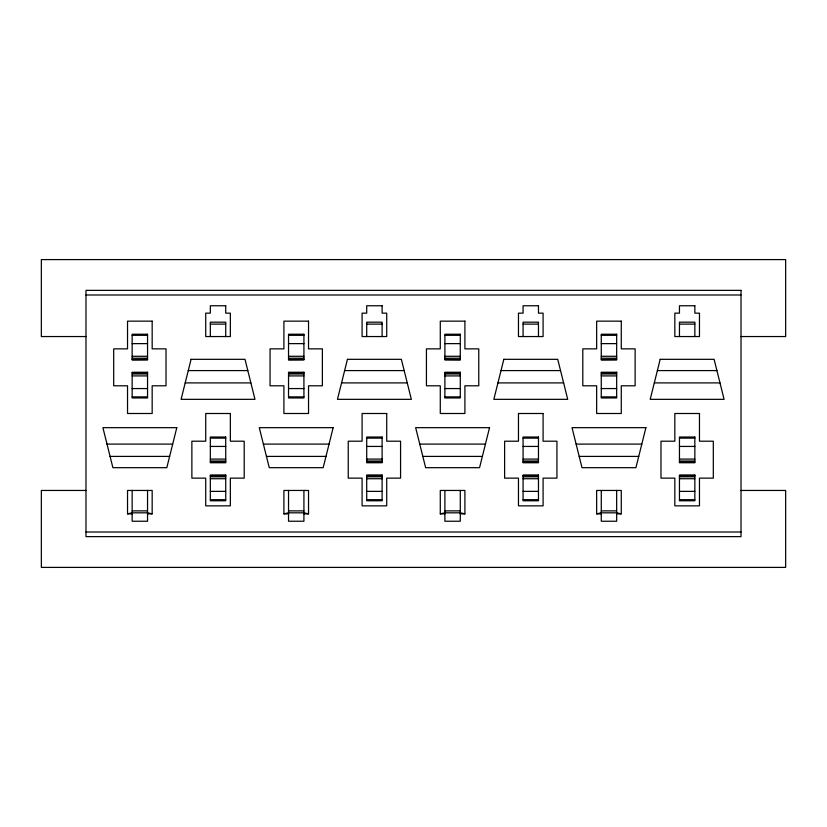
<?xml version="1.0" encoding="UTF-8"?>
<svg xmlns="http://www.w3.org/2000/svg" width="827" height="827" viewBox="0 0 827 827"><rect width="100%" height="100%" fill="white"/><g stroke="black" fill="none" stroke-linecap="round" stroke-linejoin="round"><path stroke-width="1.24" d="M127.534 513.846L132.155 512.823L147.547 512.823L152.168 513.846L152.168 490.452L127.534 490.452L127.534 513.846L132.155 513.846M283.909 513.846L288.53 512.823L303.922 512.823L308.533 513.846L308.533 490.452L283.909 490.452L283.909 513.846L288.53 513.846M440.284 513.846L444.895 512.823L460.288 512.823L464.908 513.846L464.908 490.452L440.284 490.452L440.284 513.846L444.895 513.846M596.649 513.846L601.27 512.823L616.663 512.823L621.273 513.846L621.273 490.452L596.649 490.452L596.649 513.846L601.27 513.846M85.987 294.991L741.013 294.991M210.337 324.122L225.73 324.122M366.712 324.122L382.105 324.122M523.077 324.122L538.47 324.122M679.453 324.122L694.845 324.122M132.155 335.317L147.547 335.317M288.53 335.317L303.922 335.317M444.895 335.317L460.288 335.317M601.27 335.317L616.663 335.317M85.987 336.548L41.35 336.548L41.35 259.595L785.65 259.595L785.65 336.548L741.013 336.548M132.155 343.629L147.547 343.629M288.53 343.629L303.922 343.629M444.895 343.629L460.288 343.629M601.27 343.629L616.663 343.629M132.155 356.282L147.547 356.282M288.53 356.282L303.922 356.282M444.895 356.282L460.288 356.282M601.27 356.282L616.663 356.282M132.155 358.215L147.547 358.215M288.53 358.215L303.922 358.215M444.895 358.215L460.288 358.215M601.27 358.215L616.663 358.215M132.155 359.58L147.547 359.476M288.53 359.58L303.922 359.476M444.895 359.476L460.288 359.58M601.27 359.58L616.663 359.476M188.267 370.589L247.811 370.589M344.642 370.589L404.176 370.589M501.007 370.589L560.551 370.589M657.382 370.589L716.916 370.589M132.155 372.719L147.547 372.719M288.53 372.719L303.922 372.719M444.895 372.719L460.288 372.719M601.27 372.719L616.663 372.719M132.155 373.969L147.547 373.969M288.53 373.969L303.922 373.969M444.895 373.969L460.288 373.969M601.27 373.969L616.663 373.969M132.155 375.913L147.547 375.913M288.53 375.913L303.922 375.913M444.895 375.913L460.288 375.913M601.27 375.913L616.663 375.913M185.196 382.901L250.881 382.901M341.572 382.901L407.246 382.901M497.937 382.901L563.621 382.901M654.312 382.901L719.986 382.901M132.155 388.566L147.547 388.566M288.53 388.566L303.922 388.566M444.895 388.566L460.288 388.566M601.27 388.566L616.663 388.566M132.155 396.877L147.547 396.877M288.53 396.877L303.922 396.877M444.895 396.877L460.288 396.877M601.27 396.877L616.663 396.877M210.337 438.124L225.73 438.124M366.712 438.124L382.105 438.124M523.077 438.124L538.47 438.124M679.453 438.124L694.845 438.124M107.014 444.099L172.688 444.099M263.379 444.099L329.063 444.099M419.754 444.099L485.428 444.099M576.119 444.099L641.804 444.099M210.337 446.435L225.73 446.435M366.712 446.435L382.105 446.435M523.077 446.435L538.47 446.435M679.453 446.435L694.845 446.435M110.084 456.411L169.618 456.411M266.449 456.411L325.993 456.411M422.824 456.411L482.358 456.411M579.189 456.411L638.733 456.411M210.337 459.088L225.73 459.088M366.712 459.088L382.105 459.088M523.077 459.088L538.47 459.088M679.453 459.088L694.845 459.088M210.337 461.032L225.73 461.032M366.712 461.032L382.105 461.032M523.077 461.032L538.47 461.032M679.453 461.032L694.845 461.032M210.337 462.283L225.73 462.283M366.712 462.283L382.105 462.283M523.077 462.283L538.47 462.283M679.453 462.283L694.845 462.283M210.337 475.525L225.73 475.525M366.712 475.525L382.105 475.525M523.077 475.525L538.47 475.525M679.453 475.525L694.845 475.525M210.337 476.786L225.73 476.786M366.712 476.786L382.105 476.786M523.077 476.786L538.47 476.786M679.453 476.786L694.845 476.786M210.337 478.73L225.73 478.73M366.712 478.73L382.105 478.73M523.077 478.73L538.47 478.73M679.453 478.73L694.845 478.73M85.987 490.452L41.35 490.452L41.35 567.405L785.65 567.405L785.65 490.452L741.013 490.452M210.337 491.372L225.73 491.372M366.712 491.372L382.105 491.372M523.077 491.372L538.47 491.372M679.453 491.372L694.845 491.372M210.337 499.684L225.73 499.684M366.712 499.684L382.105 499.684M523.077 499.684L538.47 499.684M679.453 499.684L694.845 499.684M132.155 510.879L147.547 510.879M288.53 510.879L303.922 510.879M444.895 510.879L460.288 510.879M601.27 510.879L616.663 510.879M147.547 513.846L152.168 513.846M303.922 513.846L308.533 513.846M460.288 513.846L464.908 513.846M616.663 513.846L621.273 513.846M85.987 532.009L741.013 532.009M694.845 336.548L694.845 322.179L679.453 322.179L679.453 336.548M616.663 490.452L616.663 521.237L601.27 521.237L601.27 490.452M538.47 336.548L538.47 322.179L523.077 322.179L523.077 336.548M460.288 490.452L460.288 521.237L444.895 521.237L444.895 490.452M382.105 336.548L382.105 322.179L366.712 322.179L366.712 336.548M303.922 490.452L303.922 521.237L288.53 521.237L288.53 490.452M225.73 336.548L225.73 322.179L210.337 322.179L210.337 336.548M147.547 490.452L147.547 521.237L132.155 521.237L132.155 490.452M191.078 359.321L181.103 399.338L254.974 399.338L244.999 359.321L191.078 359.321M176.792 427.662L166.816 467.679L112.885 467.679L102.91 427.662L176.792 427.662M347.443 359.321L337.468 399.338L411.35 399.338L401.364 359.321L347.443 359.321M333.157 427.662L323.181 467.679L269.261 467.679L259.285 427.662L333.157 427.662M503.819 359.321L493.843 399.338L567.715 399.338L557.739 359.321L503.819 359.321M489.532 427.662L479.557 467.679L425.636 467.679L415.65 427.662L489.532 427.662M660.184 359.321L650.208 399.338L724.09 399.338L714.114 359.321L660.184 359.321M645.897 427.662L635.922 467.679L582.001 467.679L572.026 427.662L645.897 427.662M741.013 290.37L85.987 290.37L85.987 536.63L741.013 536.63L741.013 290.37M225.73 305.763L210.337 305.763L210.337 313.154L205.727 313.154L205.727 336.548L230.351 336.548L230.351 313.154L225.73 313.154L225.73 305.763M382.105 305.763L366.712 305.763L366.712 313.154L362.092 313.154L362.092 336.548L386.716 336.548L386.716 313.154L382.105 313.154L382.105 305.763M538.47 305.763L523.077 305.763L523.077 313.154L518.467 313.154L518.467 336.548L543.091 336.548L543.091 313.154L538.47 313.154L538.47 305.763M694.845 305.763L679.453 305.763L679.453 313.154L674.832 313.154L674.832 336.548L699.466 336.548L699.466 313.154L694.845 313.154L694.845 305.763M152.168 321.155L127.534 321.155L127.534 348.86L113.692 348.86L113.692 385.795L127.534 385.795L127.534 413.5L152.168 413.5L152.168 385.795L166.02 385.795L166.02 348.86L152.168 348.86L152.168 321.155M308.533 321.155L283.909 321.155L283.909 348.86L270.057 348.86L270.057 385.795L283.909 385.795L283.909 413.5L308.533 413.5L308.533 385.795L322.385 385.795L322.385 348.86L308.533 348.86L308.533 321.155M464.908 321.155L440.284 321.155L440.284 348.86L426.432 348.86L426.432 385.795L440.284 385.795L440.284 413.5L464.908 413.5L464.908 385.795L478.761 385.795L478.761 348.86L464.908 348.86L464.908 321.155M621.273 321.155L596.649 321.155L596.649 348.86L582.797 348.86L582.797 385.795L596.649 385.795L596.649 413.5L621.273 413.5L621.273 385.795L635.126 385.795L635.126 348.86L621.273 348.86L621.273 321.155M147.547 334.232L132.155 334.232L132.155 359.941L147.547 359.941L147.547 334.232M303.922 334.232L288.53 334.232L288.53 359.941L303.922 359.941L303.922 334.232M460.288 334.232L444.895 334.232L444.895 359.941L460.288 359.941L460.288 334.232M616.663 334.232L601.27 334.232L601.27 359.941L616.663 359.941L616.663 334.232M147.547 372.253L132.155 372.253L132.155 397.963L147.547 397.963L147.547 372.253M303.922 372.253L288.53 372.253L288.53 397.963L303.922 397.963L303.922 372.253M460.288 372.253L444.895 372.253L444.895 397.963L460.288 397.963L460.288 372.253M616.663 372.253L601.27 372.253L601.27 397.963L616.663 397.963L616.663 372.253M230.351 413.5L205.727 413.5L205.727 441.204L191.874 441.204L191.874 478.14L205.727 478.14L205.727 505.845L230.351 505.845L230.351 478.14L244.203 478.14L244.203 441.204L230.351 441.204L230.351 413.5M386.716 413.5L362.092 413.5L362.092 441.204L348.239 441.204L348.239 478.14L362.092 478.14L362.092 505.845L386.716 505.845L386.716 478.14L400.568 478.14L400.568 441.204L386.716 441.204L386.716 413.5M543.091 413.5L518.467 413.5L518.467 441.204L504.615 441.204L504.615 478.14L518.467 478.14L518.467 505.845L543.091 505.845L543.091 478.14L556.943 478.14L556.943 441.204L543.091 441.204L543.091 413.5M699.466 413.5L674.832 413.5L674.832 441.204L660.98 441.204L660.98 478.14L674.832 478.14L674.832 505.845L699.466 505.845L699.466 478.14L713.308 478.14L713.308 441.204L699.466 441.204L699.466 413.5M225.73 437.038L210.337 437.038L210.337 462.748L225.73 462.748L225.73 437.038M382.105 437.038L366.712 437.038L366.712 462.748L382.105 462.748L382.105 437.038M538.47 437.038L523.077 437.038L523.077 462.748L538.47 462.748L538.47 437.038M694.845 437.038L679.453 437.038L679.453 462.748L694.845 462.748L694.845 437.038M225.73 475.07L210.337 475.07L210.337 500.769L225.73 500.769L225.73 475.07M382.105 475.07L366.712 475.07L366.712 500.769L382.105 500.769L382.105 475.07M538.47 475.07L523.077 475.07L523.077 500.769L538.47 500.769L538.47 475.07M694.845 475.07L679.453 475.07L679.453 500.769L694.845 500.769L694.845 475.07"/></g></svg>
